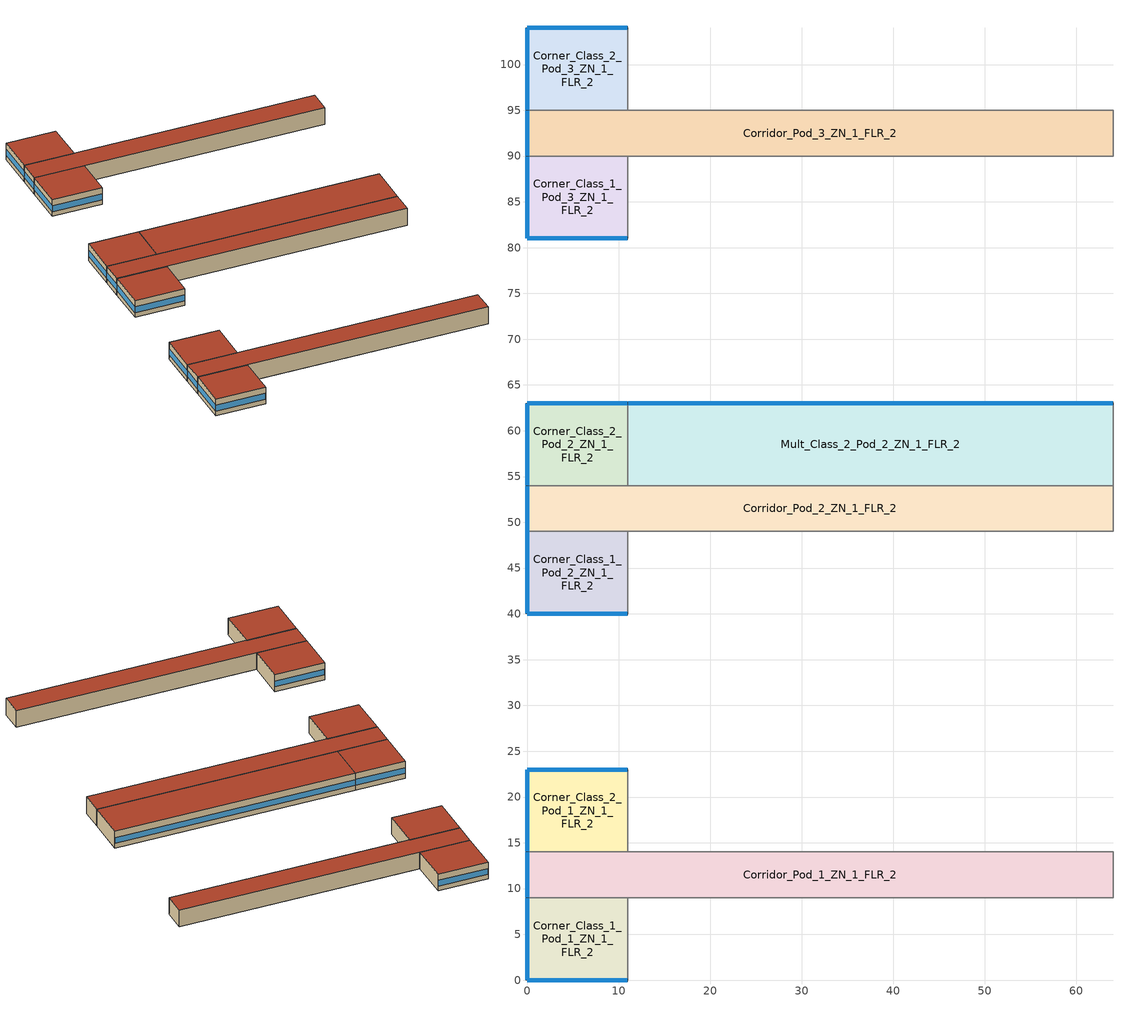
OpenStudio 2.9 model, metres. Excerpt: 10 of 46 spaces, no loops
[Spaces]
Corner_Class_2_Pod_3_ZN_1_FLR_2
 floor to Corner_Class_2_Pod_3_ZN_1_FLR_1: 11,104 11,95 0,95 0,104 z4
 wall outside (Corner_Class_2_Pod_3_ZN_1_FLR_2_Wall_3 Typical Insulated Steel Framed Exterior Wall R-11.9): 11,104 0,104 z4:8
 wall outside (Corner_Class_2_Pod_3_ZN_1_FLR_2_Wall_4 Typical Insulated Steel Framed Exterior Wall R-11.9): 0,104 0,95 z4:8
 wall to Corridor_Pod_3_ZN_1_FLR_2: 0,95 11,95 z4:8
 wall to Mult_Class_2_Pod_3_ZN_1_FLR_2: 11,95 11,104 z4:8
 window: 0,103.95 0,95.05 z5.1:6.52; 10.95,104 0.05,104 z5.1:6.51
 roof outside (Corner_Class_2_Pod_3_ZN_1_FLR_2_Ceiling Typical IEAD Roof - Highly Reflective R-20.83): 11,95 11,104 0,104 0,95 z8
Corridor_Pod_1_ZN_1_FLR_2
 floor to Corridor_Pod_1_ZN_1_FLR_1: 64,14 64,9 0,9 0,14 z4
 wall outside (Corridor_Pod_1_ZN_1_FLR_2_Wall_6 Typical Insulated Steel Framed Exterior Wall R-11.9): 0,14 0,9 z4:8
 wall to Corner_Class_1_Pod_1_ZN_1_FLR_2: 0,9 11,9 z4:8
 wall to Mult_Class_1_Pod_1_ZN_1_FLR_2: 11,9 64,9 z4:8
 wall to Corner_Class_2_Pod_1_ZN_1_FLR_2: 11,14 0,14 z4:8
 wall to Lobby_ZN_1_FLR_2: 64,9 64,14 z4:8
 wall to Mult_Class_2_Pod_1_ZN_1_FLR_2: 64,14 11,14 z4:8
 window: 0,13.95 0,9.05 z5.1:6.53
 roof outside (Corridor_Pod_1_ZN_1_FLR_2_Ceiling Typical IEAD Roof - Highly Reflective R-20.83): 64,9 64,14 0,14 0,9 z8
Corner_Class_1_Pod_3_ZN_1_FLR_2
 floor to Corner_Class_1_Pod_3_ZN_1_FLR_1: 11,90 11,81 0,81 0,90 z4
 wall outside (Corner_Class_1_Pod_3_ZN_1_FLR_2_Wall_1 Typical Insulated Steel Framed Exterior Wall R-11.9): 0,81 11,81 z4:8
 wall outside (Corner_Class_1_Pod_3_ZN_1_FLR_2_Wall_4 Typical Insulated Steel Framed Exterior Wall R-11.9): 0,90 0,81 z4:8
 wall to Mult_Class_1_Pod_3_ZN_1_FLR_2: 11,81 11,90 z4:8
 wall to Corridor_Pod_3_ZN_1_FLR_2: 11,90 0,90 z4:8
 window: 0.05,81 10.95,81 z5.1:6.51; 0,89.95 0,81.05 z5.1:6.52
 roof outside (Corner_Class_1_Pod_3_ZN_1_FLR_2_Ceiling Typical IEAD Roof - Highly Reflective R-20.83): 11,81 11,90 0,90 0,81 z8
Corner_Class_2_Pod_1_ZN_1_FLR_2
 floor to Corner_Class_2_Pod_1_ZN_1_FLR_1: 11,23 11,14 0,14 0,23 z4
 wall outside (Corner_Class_2_Pod_1_ZN_1_FLR_2_Wall_4 Typical Insulated Steel Framed Exterior Wall R-11.9): 0,23 0,14 z4:8
 wall outside (Corner_Class_2_Pod_1_ZN_1_FLR_2_Wall_3 Typical Insulated Steel Framed Exterior Wall R-11.9): 11,23 0,23 z4:8
 wall to Mult_Class_2_Pod_1_ZN_1_FLR_2: 11,14 11,23 z4:8
 window: 0,22.95 0,14.05 z5.1:6.52; 10.95,23 0.05,23 z5.1:6.51
 roof outside (Corner_Class_2_Pod_1_ZN_1_FLR_2_Ceiling Typical IEAD Roof - Highly Reflective R-20.83): 11,14 11,23 0,23 0,14 z8
Mult_Class_2_Pod_2_ZN_1_FLR_2
 floor to Mult_Class_2_Pod_2_ZN_1_FLR_1: 64,63 64,54 11,54 11,63 z4
 wall outside (Mult_Class_2_Pod_2_ZN_1_FLR_2_Wall_3 Typical Insulated Steel Framed Exterior Wall R-11.9): 64,63 11,63 z4:8
 wall to Corridor_Pod_2_ZN_1_FLR_2: 11,54 64,54 z4:8
 wall to Main_Corridor_ZN_1_FLR_2: 64,54 64,63 z4:8
 wall to Corner_Class_2_Pod_2_ZN_1_FLR_2: 11,63 11,54 z4:8
 window: 63.95,63 11.05,63 z5.1:6.5
 roof outside (Mult_Class_2_Pod_2_ZN_1_FLR_2_Ceiling Typical IEAD Roof - Highly Reflective R-20.83): 64,54 64,63 11,63 11,54 z8
Corner_Class_1_Pod_1_ZN_1_FLR_2
 floor to Corner_Class_1_Pod_1_ZN_1_FLR_1: 11,9 11,0 0,0 0,9 z4
 wall outside (Corner_Class_1_Pod_1_ZN_1_FLR_2_Wall_1 Typical Insulated Steel Framed Exterior Wall R-11.9): 0,0 11,0 z4:8
 wall outside (Corner_Class_1_Pod_1_ZN_1_FLR_2_Wall_4 Typical Insulated Steel Framed Exterior Wall R-11.9): 0,9 0,0 z4:8
 wall to Mult_Class_1_Pod_1_ZN_1_FLR_2: 11,0 11,9 z4:8
 window: 0.05,0 10.95,0 z5.1:6.51; 0,8.95 0,0.05 z5.1:6.52
 roof outside (Corner_Class_1_Pod_1_ZN_1_FLR_2_Ceiling Typical IEAD Roof - Highly Reflective R-20.83): 11,0 11,9 0,9 0,0 z8
Corridor_Pod_3_ZN_1_FLR_2
 floor to Corridor_Pod_3_ZN_1_FLR_1: 64,95 64,90 0,90 0,95 z4
 wall outside (Corridor_Pod_3_ZN_1_FLR_2_Wall_6 Typical Insulated Steel Framed Exterior Wall R-11.9): 0,95 0,90 z4:8
 wall to Mult_Class_2_Pod_3_ZN_1_FLR_2: 64,95 11,95 z4:8
 wall to Bathrooms_ZN_1_FLR_2: 64,90 64,95 z4:8
 wall to Mult_Class_1_Pod_3_ZN_1_FLR_2: 11,90 64,90 z4:8
 window: 0,94.95 0,90.05 z5.1:6.53
 roof outside (Corridor_Pod_3_ZN_1_FLR_2_Ceiling Typical IEAD Roof - Highly Reflective R-20.83): 64,90 64,95 0,95 0,90 z8
Corner_Class_1_Pod_2_ZN_1_FLR_2
 floor to Corner_Class_1_Pod_2_ZN_1_FLR_1: 11,49 11,40 0,40 0,49 z4
 wall outside (Corner_Class_1_Pod_2_ZN_1_FLR_2_Wall_4 Typical Insulated Steel Framed Exterior Wall R-11.9): 0,49 0,40 z4:8
 wall outside (Corner_Class_1_Pod_2_ZN_1_FLR_2_Wall_1 Typical Insulated Steel Framed Exterior Wall R-11.9): 0,40 11,40 z4:8
 wall to Corridor_Pod_2_ZN_1_FLR_2: 11,49 0,49 z4:8
 wall to Mult_Class_1_Pod_2_ZN_1_FLR_2: 11,40 11,49 z4:8
 window: 0,48.95 0,40.05 z5.1:6.52; 0.05,40 10.95,40 z5.1:6.51
 roof outside (Corner_Class_1_Pod_2_ZN_1_FLR_2_Ceiling Typical IEAD Roof - Highly Reflective R-20.83): 11,40 11,49 0,49 0,40 z8
Corridor_Pod_2_ZN_1_FLR_2
 floor to Corridor_Pod_2_ZN_1_FLR_1: 64,54 64,49 0,49 0,54 z4
 wall outside (Corridor_Pod_2_ZN_1_FLR_2_Wall_6 Typical Insulated Steel Framed Exterior Wall R-11.9): 0,54 0,49 z4:8
 wall to Mult_Class_1_Pod_2_ZN_1_FLR_2: 11,49 64,49 z4:8
 wall to Main_Corridor_ZN_1_FLR_2: 64,49 64,54 z4:8
 wall to Corner_Class_2_Pod_2_ZN_1_FLR_2: 11,54 0,54 z4:8
 window: 0,53.95 0,49.05 z5.1:6.53
 roof outside (Corridor_Pod_2_ZN_1_FLR_2_Ceiling Typical IEAD Roof - Highly Reflective R-20.83): 64,49 64,54 0,54 0,49 z8
Corner_Class_2_Pod_2_ZN_1_FLR_2
 floor to Corner_Class_2_Pod_2_ZN_1_FLR_1: 11,63 11,54 0,54 0,63 z4
 wall outside (Corner_Class_2_Pod_2_ZN_1_FLR_2_Wall_4 Typical Insulated Steel Framed Exterior Wall R-11.9): 0,63 0,54 z4:8
 wall outside (Corner_Class_2_Pod_2_ZN_1_FLR_2_Wall_3 Typical Insulated Steel Framed Exterior Wall R-11.9): 11,63 0,63 z4:8
 window: 0,62.95 0,54.05 z5.1:6.52; 10.95,63 0.05,63 z5.1:6.51
 roof outside (Corner_Class_2_Pod_2_ZN_1_FLR_2_Ceiling Typical IEAD Roof - Highly Reflective R-20.83): 11,54 11,63 0,63 0,54 z8
[Site]
El Paso International Ap  Ut_TX_USA: Latitude {deg}=31; Longitude {deg}=-106; Time Zone {hr}=-7; Elevation {m}=1186; Terrain=City
[Building]
-SecondarySchool-ASHRAE 169-2013-3B created: 2020-09-12 15:44:12 -0400: North Axis {deg}=0; Default Construction Set=90.1-2010 - SecSchl - ASHRAE 169-2013-3B; Standards Number of Stories=2; Standards Number of Above Ground Stories=2; Standards Building Type=SecondarySchool
[ClimateZones]
Climate Zone Institution Name 1=ASHRAE; Climate Zone Document Name 1=ANSI/ASHRAE Standard 169; Climate Zone Document Year 1=2006; Climate Zone Value 1=3B
[Site:WaterMainsTemperature]
Calculation Method=Correlation; Annual Average Outdoor Air Temperature {C}=17.9417; Maximum Difference In Monthly Average Outdoor Air Temperatures {deltaC}=21.1
[SizingPeriod:DesignDay] Barometric Pressure {Pa}=87865; Sky Clearness=0; Rain Indicator=0; Snow Indicator=0; Day of Month=21; Daylight Saving Time Indicator=0; Humidity Indicating Type=Wetbulb; Dry-Bulb Temperature Range Modifier Type=DefaultMultipliers
Name | Maximum Dry-Bulb Temperature {C} | Daily Dry-Bulb Temperature Range {deltaC} | Humidity Indicating Conditions at Maximum Dry-Bulb | Wind Speed {m/s} | Wind Direction {deg} | Month | Day Type | Solar Model Indicator | ASHRAE Taub | ASHRAE Taud
El Paso International Ap  Ut Ann Clg .4% Condns DB=>MWB | 38.1 | 13 | 18.1 | 3.9 | 280 | 7 | SummerDesignDay | ASHRAETau | 0.605 | 1.547
El Paso International Ap  Ut Ann Htg 99.6% Condns DB | -5.2 | 0 | -5.2 | 2.2 | 20 | 12 | WinterDesignDay | ASHRAEClearSky
[Site:GroundTemperature:BuildingSurface]
20.79, 20.78, 20.8, 20.86, 20.94, 23.2, 23.52, 23.58, 23.59, 21.3, 20.97, 20.84
[Material:NoMass] Thermal Absorptance=0.9; Solar Absorptance=0.7
Name | Roughness | Thermal Resistance {m2-K/W} | Visible Absorptance
CP02 CARPET PAD | VeryRough | 0.21648 | 0.8
Typical Insulation R-6.78 | Smooth | 1.19347 | 0.7
Typical Carpet Pad | Smooth | 0.21648 | 0.8
Typical Insulation R-9.73 | Smooth | 1.71283 | 0.7
Typical Insulation R-19.72 | Smooth | 3.4722 | 0.7
Typical Insulation R-0.58 | Smooth | 0.101875 | 0.7
Typical Insulation | Smooth | 0.0282222 | 0.7
Corner_Class_2_Pod_1_ZN_1_FLR_2_Ceiling Typical Insulation R-19.72 1; Corner_Class_1_Pod_1_ZN_1_FLR_2_Ceiling Typical Insulation R-19.72 1; Corner_Class_2_Pod_2_ZN_1_FLR_2_Ceiling Typical Insulation R-19.72 1; Corner_Class_2_Pod_3_ZN_1_FLR_2_Ceiling Typical Insulation R-19.72 1; Corner_Class_1_Pod_2_ZN_1_FLR_2_Ceiling Typical Insulation R-19.72 1; Corner_Class_1_Pod_3_ZN_1_FLR_2_Ceiling Typical Insulation R-19.72 1 | Smooth | 2.71143 | 0.7
Mult_Class_2_Pod_2_ZN_1_FLR_2_Wall_3 Typical Insulation R-9.73 1 | Smooth | 0.748283 | 0.7
Corner_Class_1_Pod_1_ZN_1_FLR_2_Wall_4 Typical Insulation R-9.73 1; Corner_Class_1_Pod_3_ZN_1_FLR_2_Wall_4 Typical Insulation R-9.73 1; Corner_Class_1_Pod_2_ZN_1_FLR_2_Wall_4 Typical Insulation R-9.73 1; Corner_Class_2_Pod_2_ZN_1_FLR_2_Wall_4 Typical Insulation R-9.73 1; Corner_Class_2_Pod_1_ZN_1_FLR_2_Wall_4 Typical Insulation R-9.73 1; Corner_Class_2_Pod_3_ZN_1_FLR_2_Wall_4 Typical Insulation R-9.73 1 | Smooth | 0.692775 | 0.7
Corner_Class_2_Pod_1_ZN_1_FLR_2_Wall_3 Typical Insulation R-9.73 1; Corner_Class_2_Pod_2_ZN_1_FLR_2_Wall_3 Typical Insulation R-9.73 1; Corner_Class_1_Pod_3_ZN_1_FLR_2_Wall_1 Typical Insulation R-9.73 1; Corner_Class_1_Pod_2_ZN_1_FLR_2_Wall_1 Typical Insulation R-9.73 1; Corner_Class_2_Pod_3_ZN_1_FLR_2_Wall_3 Typical Insulation R-9.73 1; Corner_Class_1_Pod_1_ZN_1_FLR_2_Wall_1 Typical Insulation R-9.73 1 | Smooth | 0.704253 | 0.7
Corridor_Pod_2_ZN_1_FLR_2_Ceiling Typical Insulation R-19.72 1; Corridor_Pod_1_ZN_1_FLR_2_Ceiling Typical Insulation R-19.72 1; Corridor_Pod_3_ZN_1_FLR_2_Ceiling Typical Insulation R-19.72 1 | Smooth | 3.39845 | 0.7
Corridor_Pod_2_ZN_1_FLR_2_Wall_6 Typical Insulation R-9.73 1; Corridor_Pod_3_ZN_1_FLR_2_Wall_6 Typical Insulation R-9.73 1; Corridor_Pod_1_ZN_1_FLR_2_Wall_6 Typical Insulation R-9.73 1 | Smooth | 0.70582 | 0.7
Mult_Class_2_Pod_2_ZN_1_FLR_2_Ceiling Typical Insulation R-19.72 1 | Smooth | 3.00801 | 0.7
[Material]
Name | Roughness | Thickness {m} | Conductivity {W/m-K} | Density {kg/m3} | Specific Heat {J/kg-K} | Thermal Absorptance | Solar Absorptance | Visible Absorptance
100mm Normalweight concrete floor | MediumSmooth | 0.1016 | 2.31 | 2322 | 832
G01 13mm gypsum board | Smooth | 0.0127 | 0.16 | 800 | 1090 | 0.9 | 0.7 | 0.5
4 in. Normalweight Concrete Floor | MediumRough | 0.1016 | 2.31 | 2322 | 832 | 0.9 | 0.7 | 0.7
25mm Stucco | Smooth | 0.0254 | 0.72 | 1856 | 840 | 0.9 | 0.7 | 0.7
5/8 in. Gypsum Board | MediumSmooth | 0.0159 | 0.16 | 800 | 1090 | 0.9 | 0.7 | 0.7
Roof Membrane - Highly Reflective | VeryRough | 0.0095 | 0.16 | 1121.29 | 1460 | 0.75 | 0.45 | 0.7
Metal Roof Surface; F08 Metal surface | Smooth | 0.0008 | 45.28 | 7824 | 500 | 0.9 | 0.7 | 0.7
8 in. Normalweight Concrete Floor | MediumRough | 0.2032 | 2.31 | 2322 | 832 | 0.9 | 0.7 | 0.7
8 in. Concrete Block Basement Wall | MediumRough | 0.2032 | 1.326 | 1842 | 912 | 0.9 | 0.7 | 0.7
G05 25mm wood | MediumSmooth | 0.0254 | 0.15 | 608 | 1630 | 0.9 | 0.5 | 0.5
Std Wood 6inch | MediumSmooth | 0.15 | 0.12 | 540 | 1210 | 0.9 | 0.7 | 0.7
[DefaultConstructionSet]
90.1-2010 - SecSchl - ASHRAE 169-2013-3B: Default Exterior Surface Constructions=Default Surface Constructions 1; Default Interior Surface Constructions=Default Surface Constructions 2; Default Ground Contact Surface Constructions=Default Surface Constructions 3; Default Exterior SubSurface Constructions=Default Sub Surface Constructions 1; Default Interior SubSurface Constructions=Default Sub Surface Constructions 2; Interior Partition Construction=Typical Interior Partition
[DefaultSurfaceConstructions]
Name | Floor Construction | Wall Construction | Roof Ceiling Construction
Default Surface Constructions 1 | Typical Insulated Exterior Mass Floor R-9.35 | Typical Insulated Steel Framed Exterior Wall R-11.9 | Typical IEAD Roof - Highly Reflective R-20.83
Default Surface Constructions 2 | Typical Interior Floor | Typical Interior Wall | Typical Interior Ceiling
Default Surface Constructions 3 | Smallhotel 2010 Slab Floor | Typical Insulated Basement Mass Wall
[Construction]
Typical Insulated Exterior Mass Floor R-9.35: Typical Insulation R-6.78, 4 in. Normalweight Concrete Floor, Typical Carpet Pad
Typical Insulated Steel Framed Exterior Wall R-11.9: 25mm Stucco, 5/8 in. Gypsum Board, Typical Insulation R-9.73, 5/8 in. Gypsum Board
Typical IEAD Roof - Highly Reflective R-20.83: Roof Membrane - Highly Reflective, Typical Insulation R-19.72, Metal Roof Surface
Typical Interior Floor: 100mm Normalweight concrete floor, CP02 CARPET PAD
Typical Interior Wall: G01 13mm gypsum board, G01 13mm gypsum board
Typical Interior Ceiling: CP02 CARPET PAD, 100mm Normalweight concrete floor
Smallhotel 2010 Slab Floor: 8 in. Normalweight Concrete Floor, CP02 CARPET PAD
Typical Insulated Basement Mass Wall: 8 in. Concrete Block Basement Wall
U 0.62 SHGC 0.25 Dbl Ref-C-H Clr 6mm/6mm Air: REF C CLEAR HI 6MM, AIR 6MM, CLEAR 6MM
Typical Insulated Metal Door R-1.43: F08 Metal surface, Typical Insulation R-0.58
U 0.88 SHGC 0.16 Sgl Ref-A-L Clr 6mm: REF A CLEAR LO 6MM
Typical Overhead Door: Typical Insulation
U 1.17 SHGC 0.39 Simple Glazing Skylight U-1.17 SHGC 0.39: U 1.17 SHGC 0.39 Simple Glazing U-1.17 SHGC 0.39
Typical Interior Window: Clear 3mm
Typical Interior Door; Typical Interior Partition: G05 25mm wood
InteriorFurnishings: Std Wood 6inch
Corner_Class_2_Pod_1_ZN_1_FLR_2_Ceiling Typical IEAD Roof - Highly Reflective R-20.83: Roof Membrane - Highly Reflective, Corner_Class_2_Pod_1_ZN_1_FLR_2_Ceiling Typical Insulation R-19.72 1, Metal Roof Surface
Mult_Class_2_Pod_2_ZN_1_FLR_2_Wall_3 Typical Insulated Steel Framed Exterior Wall R-11.9: 25mm Stucco, 5/8 in. Gypsum Board, Mult_Class_2_Pod_2_ZN_1_FLR_2_Wall_3 Typical Insulation R-9.73 1, 5/8 in. Gypsum Board
Corner_Class_1_Pod_1_ZN_1_FLR_2_Ceiling Typical IEAD Roof - Highly Reflective R-20.83: Roof Membrane - Highly Reflective, Corner_Class_1_Pod_1_ZN_1_FLR_2_Ceiling Typical Insulation R-19.72 1, Metal Roof Surface
Corner_Class_1_Pod_1_ZN_1_FLR_2_Wall_4 Typical Insulated Steel Framed Exterior Wall R-11.9: 25mm Stucco, 5/8 in. Gypsum Board, Corner_Class_1_Pod_1_ZN_1_FLR_2_Wall_4 Typical Insulation R-9.73 1, 5/8 in. Gypsum Board
Corner_Class_2_Pod_2_ZN_1_FLR_2_Ceiling Typical IEAD Roof - Highly Reflective R-20.83: Roof Membrane - Highly Reflective, Corner_Class_2_Pod_2_ZN_1_FLR_2_Ceiling Typical Insulation R-19.72 1, Metal Roof Surface
Corner_Class_2_Pod_3_ZN_1_FLR_2_Ceiling Typical IEAD Roof - Highly Reflective R-20.83: Roof Membrane - Highly Reflective, Corner_Class_2_Pod_3_ZN_1_FLR_2_Ceiling Typical Insulation R-19.72 1, Metal Roof Surface
Corner_Class_2_Pod_1_ZN_1_FLR_2_Wall_3 Typical Insulated Steel Framed Exterior Wall R-11.9: 25mm Stucco, 5/8 in. Gypsum Board, Corner_Class_2_Pod_1_ZN_1_FLR_2_Wall_3 Typical Insulation R-9.73 1, 5/8 in. Gypsum Board
Corner_Class_2_Pod_2_ZN_1_FLR_2_Wall_3 Typical Insulated Steel Framed Exterior Wall R-11.9: 25mm Stucco, 5/8 in. Gypsum Board, Corner_Class_2_Pod_2_ZN_1_FLR_2_Wall_3 Typical Insulation R-9.73 1, 5/8 in. Gypsum Board
Corridor_Pod_2_ZN_1_FLR_2_Ceiling Typical IEAD Roof - Highly Reflective R-20.83: Roof Membrane - Highly Reflective, Corridor_Pod_2_ZN_1_FLR_2_Ceiling Typical Insulation R-19.72 1, Metal Roof Surface
Corridor_Pod_2_ZN_1_FLR_2_Wall_6 Typical Insulated Steel Framed Exterior Wall R-11.9: 25mm Stucco, 5/8 in. Gypsum Board, Corridor_Pod_2_ZN_1_FLR_2_Wall_6 Typical Insulation R-9.73 1, 5/8 in. Gypsum Board
Corner_Class_1_Pod_3_ZN_1_FLR_2_Wall_1 Typical Insulated Steel Framed Exterior Wall R-11.9: 25mm Stucco, 5/8 in. Gypsum Board, Corner_Class_1_Pod_3_ZN_1_FLR_2_Wall_1 Typical Insulation R-9.73 1, 5/8 in. Gypsum Board
Corner_Class_1_Pod_3_ZN_1_FLR_2_Wall_4 Typical Insulated Steel Framed Exterior Wall R-11.9: 25mm Stucco, 5/8 in. Gypsum Board, Corner_Class_1_Pod_3_ZN_1_FLR_2_Wall_4 Typical Insulation R-9.73 1, 5/8 in. Gypsum Board
Corridor_Pod_3_ZN_1_FLR_2_Wall_6 Typical Insulated Steel Framed Exterior Wall R-11.9: 25mm Stucco, 5/8 in. Gypsum Board, Corridor_Pod_3_ZN_1_FLR_2_Wall_6 Typical Insulation R-9.73 1, 5/8 in. Gypsum Board
Corner_Class_1_Pod_2_ZN_1_FLR_2_Wall_1 Typical Insulated Steel Framed Exterior Wall R-11.9: 25mm Stucco, 5/8 in. Gypsum Board, Corner_Class_1_Pod_2_ZN_1_FLR_2_Wall_1 Typical Insulation R-9.73 1, 5/8 in. Gypsum Board
Corner_Class_1_Pod_2_ZN_1_FLR_2_Wall_4 Typical Insulated Steel Framed Exterior Wall R-11.9: 25mm Stucco, 5/8 in. Gypsum Board, Corner_Class_1_Pod_2_ZN_1_FLR_2_Wall_4 Typical Insulation R-9.73 1, 5/8 in. Gypsum Board
Mult_Class_2_Pod_2_ZN_1_FLR_2_Ceiling Typical IEAD Roof - Highly Reflective R-20.83: Roof Membrane - Highly Reflective, Mult_Class_2_Pod_2_ZN_1_FLR_2_Ceiling Typical Insulation R-19.72 1, Metal Roof Surface
Corner_Class_2_Pod_3_ZN_1_FLR_2_Wall_3 Typical Insulated Steel Framed Exterior Wall R-11.9: 25mm Stucco, 5/8 in. Gypsum Board, Corner_Class_2_Pod_3_ZN_1_FLR_2_Wall_3 Typical Insulation R-9.73 1, 5/8 in. Gypsum Board
Corner_Class_2_Pod_2_ZN_1_FLR_2_Wall_4 Typical Insulated Steel Framed Exterior Wall R-11.9: 25mm Stucco, 5/8 in. Gypsum Board, Corner_Class_2_Pod_2_ZN_1_FLR_2_Wall_4 Typical Insulation R-9.73 1, 5/8 in. Gypsum Board
Corner_Class_2_Pod_1_ZN_1_FLR_2_Wall_4 Typical Insulated Steel Framed Exterior Wall R-11.9: 25mm Stucco, 5/8 in. Gypsum Board, Corner_Class_2_Pod_1_ZN_1_FLR_2_Wall_4 Typical Insulation R-9.73 1, 5/8 in. Gypsum Board
Corner_Class_2_Pod_3_ZN_1_FLR_2_Wall_4 Typical Insulated Steel Framed Exterior Wall R-11.9: 25mm Stucco, 5/8 in. Gypsum Board, Corner_Class_2_Pod_3_ZN_1_FLR_2_Wall_4 Typical Insulation R-9.73 1, 5/8 in. Gypsum Board
Corner_Class_1_Pod_1_ZN_1_FLR_2_Wall_1 Typical Insulated Steel Framed Exterior Wall R-11.9: 25mm Stucco, 5/8 in. Gypsum Board, Corner_Class_1_Pod_1_ZN_1_FLR_2_Wall_1 Typical Insulation R-9.73 1, 5/8 in. Gypsum Board
Corridor_Pod_1_ZN_1_FLR_2_Ceiling Typical IEAD Roof - Highly Reflective R-20.83: Roof Membrane - Highly Reflective, Corridor_Pod_1_ZN_1_FLR_2_Ceiling Typical Insulation R-19.72 1, Metal Roof Surface
Corridor_Pod_3_ZN_1_FLR_2_Ceiling Typical IEAD Roof - Highly Reflective R-20.83: Roof Membrane - Highly Reflective, Corridor_Pod_3_ZN_1_FLR_2_Ceiling Typical Insulation R-19.72 1, Metal Roof Surface
Corner_Class_1_Pod_2_ZN_1_FLR_2_Ceiling Typical IEAD Roof - Highly Reflective R-20.83: Roof Membrane - Highly Reflective, Corner_Class_1_Pod_2_ZN_1_FLR_2_Ceiling Typical Insulation R-19.72 1, Metal Roof Surface
Corner_Class_1_Pod_3_ZN_1_FLR_2_Ceiling Typical IEAD Roof - Highly Reflective R-20.83: Roof Membrane - Highly Reflective, Corner_Class_1_Pod_3_ZN_1_FLR_2_Ceiling Typical Insulation R-19.72 1, Metal Roof Surface
Corridor_Pod_1_ZN_1_FLR_2_Wall_6 Typical Insulated Steel Framed Exterior Wall R-11.9: 25mm Stucco, 5/8 in. Gypsum Board, Corridor_Pod_1_ZN_1_FLR_2_Wall_6 Typical Insulation R-9.73 1, 5/8 in. Gypsum Board
[DefaultSubSurfaceConstructions]
Name | Fixed Window Construction | Operable Window Construction | Door Construction | Glass Door Construction | Overhead Door Construction | Skylight Construction | Tubular Daylight Dome Construction | Tubular Daylight Diffuser Construction
Default Sub Surface Constructions 1 | U 0.62 SHGC 0.25 Dbl Ref-C-H Clr 6mm/6mm Air | U 0.62 SHGC 0.25 Dbl Ref-C-H Clr 6mm/6mm Air | Typical Insulated Metal Door R-1.43 | U 0.88 SHGC 0.16 Sgl Ref-A-L Clr 6mm | Typical Overhead Door | U 1.17 SHGC 0.39 Simple Glazing Skylight U-1.17 SHGC 0.39 | Typical Interior Window | Typical Interior Window
Default Sub Surface Constructions 2 | Typical Interior Window | Typical Interior Window | Typical Interior Door
[WindowMaterial:Glazing] Optical Data Type=SpectralAverage; Infrared Transmittance at Normal Incidence=0; Front Side Infrared Hemispherical Emissivity=0.84; Conductivity {W/m-K}=0.9; Dirt Correction Factor for Solar and Visible Transmittance=1; Solar Diffusing=No
Name | Thickness {m} | Solar Transmittance at Normal Incidence | Front Side Solar Reflectance at Normal Incidence | Back Side Solar Reflectance at Normal Incidence | Visible Transmittance at Normal Incidence | Front Side Visible Reflectance at Normal Incidence | Back Side Visible Reflectance at Normal Incidence | Back Side Infrared Hemispherical Emissivity
REF C CLEAR HI 6MM | 0.006 | 0.2 | 0.16 | 0.39 | 0.22 | 0.17 | 0.35 | 0.55
CLEAR 6MM | 0.006 | 0.775 | 0.071 | 0.071 | 0.881 | 0.08 | 0.08 | 0.84
REF A CLEAR LO 6MM | 0.006 | 0.066 | 0.341 | 0.493 | 0.08 | 0.41 | 0.37 | 0.4
Clear 3mm | 0.003 | 0.837 | 0.075 | 0.075 | 0.898 | 0.081 | 0.081 | 0.84
[WindowMaterial:Gas]
AIR 6MM: Gas Type=Air; Thickness {m}=0.0063
[WindowMaterial:SimpleGlazingSystem]
U 1.17 SHGC 0.39 Simple Glazing U-1.17 SHGC 0.39: U-Factor {W/m2-K}=6.64357; Solar Heat Gain Coefficient=0.39; Visible Transmittance=0.23
[Space] Building Story=Building Story 2; Part of Total Floor Area=Yes
Name | Space Type | Thermal Zone
Corner_Class_2_Pod_3_ZN_1_FLR_2 | SecondarySchool Classroom | Corner_Class_2_Pod_3_ZN_1_FLR_2 ZN
Corridor_Pod_1_ZN_1_FLR_2 | SecondarySchool Corridor | Corridor_Pod_1_ZN_1_FLR_2 ZN
Corner_Class_1_Pod_3_ZN_1_FLR_2 | SecondarySchool Classroom | Corner_Class_1_Pod_3_ZN_1_FLR_2 ZN
Corner_Class_2_Pod_1_ZN_1_FLR_2 | SecondarySchool Classroom | Corner_Class_2_Pod_1_ZN_1_FLR_2 ZN
Corridor_Pod_2_ZN_1_FLR_2 | SecondarySchool Corridor | Corridor_Pod_2_ZN_1_FLR_2 ZN
Mult_Class_2_Pod_2_ZN_1_FLR_2 | SecondarySchool Classroom | Mult_Class_2_Pod_2_ZN_1_FLR_2 ZN
Corner_Class_1_Pod_1_ZN_1_FLR_2 | SecondarySchool Classroom | Corner_Class_1_Pod_1_ZN_1_FLR_2 ZN
Corridor_Pod_3_ZN_1_FLR_2 | SecondarySchool Corridor | Corridor_Pod_3_ZN_1_FLR_2 ZN
Corner_Class_1_Pod_2_ZN_1_FLR_2 | SecondarySchool Classroom | Corner_Class_1_Pod_2_ZN_1_FLR_2 ZN
Corner_Class_2_Pod_2_ZN_1_FLR_2 | SecondarySchool Classroom | Corner_Class_2_Pod_2_ZN_1_FLR_2 ZN
[BuildingStory]
Building Story 2: Nominal Z Coordinate {m}=4
[SpaceType] Standards Building Type=SecondarySchool
Name | Default Schedule Set | Design Specification Outdoor Air Object | Standards Space Type
SecondarySchool Corridor | SecondarySchool Corridor Schedule Set | SecondarySchool Corridor Ventilation | Corridor
SecondarySchool Classroom | SecondarySchool Classroom Schedule Set | SecondarySchool Classroom Ventilation | Classroom
[People:Definition]
SecondarySchool Classroom People Definition: Number of People Calculation Method=People/Area; People per Space Floor Area {person/m2}=0.376737; Fraction Radiant=0.3
[People]
SecondarySchool Classroom People: People Definition=SecondarySchool Classroom People Definition; Space or SpaceType=SecondarySchool Classroom; Work Efficiency Schedule=Work Efficiency Schedule; Clothing Insulation Schedule=Clothing Schedule; Air Velocity Schedule=Air Velocity Schedule; Multiplier=1
[Lights:Definition] Design Level Calculation Method=Watts/Area; Fraction Radiant=0.37; Fraction Visible=0.2
Name | Watts per Space Floor Area {W/m2}
SecondarySchool Classroom Lights Definition | 13.3472
SecondarySchool Corridor Lights Definition | 7.10418
[Lights] Fraction Replaceable=1
Name | Lights Definition | Space or SpaceType | Schedule
SecondarySchool Classroom Lights | SecondarySchool Classroom Lights Definition | SecondarySchool Classroom | SchoolSecondary BLDG_LIGHT_CLASSROOM_SCH_2010 OccSensor Reduction
SecondarySchool Corridor Lights | SecondarySchool Corridor Lights Definition | SecondarySchool Corridor
[ElectricEquipment:Definition] Design Level Calculation Method=Watts/Area; Fraction Radiant=0.5
Name | Watts per Space Floor Area {W/m2}
SecondarySchool Classroom Elec Equip Definition | 9.99967
SecondarySchool Corridor Elec Equip Definition | 3.98265
[ElectricEquipment]
Name | Electric Equipment Definition | Space or SpaceType
SecondarySchool Classroom Elec Equip | SecondarySchool Classroom Elec Equip Definition | SecondarySchool Classroom
SecondarySchool Corridor Elec Equip | SecondarySchool Corridor Elec Equip Definition | SecondarySchool Corridor
[DesignSpecification:OutdoorAir] Outdoor Air Method=Sum; Outdoor Air Flow per Person {m3/s-person}=0; Outdoor Air Flow Rate {m3/s}=0; Outdoor Air Flow Air Changes per Hour {1/hr}=0
Name | Outdoor Air Flow per Floor Area {m3/s-m2}
SecondarySchool Classroom Ventilation | 0.0023876
SecondarySchool Corridor Ventilation | 0.0003048
[DefaultScheduleSet] Number of People Schedule=SchoolSecondary BLDG_OCC_SCH; People Activity Level Schedule=SchoolSecondary ACTIVITY_SCH; Electric Equipment Schedule=SchoolSecondary BLDG_EQUIP_SCH; Infiltration Schedule=SchoolSecondary INFIL_SCH_PNNL
Name | Lighting Schedule
SecondarySchool Classroom Schedule Set | SchoolSecondary BLDG_LIGHT_CLASSROOM_SCH_2010
SecondarySchool Corridor Schedule Set | SchoolSecondary BLDG_LIGHT_CORRIDOR_SCH_2010
[ThermostatSetpoint:DualSetpoint] Heating Setpoint Temperature Schedule=SchoolSecondary HTGSETP_SCH_YES_OPTIMUM; Cooling Setpoint Temperature Schedule=SchoolSecondary CLGSETP_SCH_NO_SETBACK
SecondarySchool Classroom Thermostat 2; SecondarySchool Classroom Thermostat 4; SecondarySchool Classroom Thermostat 6; SecondarySchool Classroom Thermostat 8; SecondarySchool Classroom Thermostat 10; SecondarySchool Classroom Thermostat 12; SecondarySchool Corridor Thermostat 2; SecondarySchool Corridor Thermostat 4; SecondarySchool Corridor Thermostat 6; SecondarySchool Classroom Thermostat 21
[SpaceInfiltration:DesignFlowRate] Schedule=SchoolSecondary INFIL_SCH_PNNL; Design Flow Rate Calculation Method=Flow/ExteriorArea; Constant Term Coefficient=0; Temperature Term Coefficient=0; Velocity Term Coefficient=0.224; Velocity Squared Term Coefficient=0
Name | Space or SpaceType | Flow per Exterior Surface Area {m3/s-m2}
Corner_Class_1_Pod_1_ZN_1_FLR_2 Infiltration | Corner_Class_1_Pod_1_ZN_1_FLR_2 | 0.000254558
Corner_Class_1_Pod_2_ZN_1_FLR_2 Infiltration | Corner_Class_1_Pod_2_ZN_1_FLR_2 | 0.000254558
Corner_Class_1_Pod_3_ZN_1_FLR_2 Infiltration | Corner_Class_1_Pod_3_ZN_1_FLR_2 | 0.000254558
Corner_Class_2_Pod_1_ZN_1_FLR_2 Infiltration | Corner_Class_2_Pod_1_ZN_1_FLR_2 | 0.000254558
Corner_Class_2_Pod_2_ZN_1_FLR_2 Infiltration | Corner_Class_2_Pod_2_ZN_1_FLR_2 | 0.000254558
Corner_Class_2_Pod_3_ZN_1_FLR_2 Infiltration | Corner_Class_2_Pod_3_ZN_1_FLR_2 | 0.000254558
Corridor_Pod_1_ZN_1_FLR_2 Infiltration | Corridor_Pod_1_ZN_1_FLR_2 | 3.35043e-05
Corridor_Pod_2_ZN_1_FLR_2 Infiltration | Corridor_Pod_2_ZN_1_FLR_2 | 3.35043e-05
Corridor_Pod_3_ZN_1_FLR_2 Infiltration | Corridor_Pod_3_ZN_1_FLR_2 | 3.35043e-05
Mult_Class_2_Pod_2_ZN_1_FLR_2 Infiltration | Mult_Class_2_Pod_2_ZN_1_FLR_2 | 0.000175253
[ThermalZone] Use Ideal Air Loads=No
Name | Primary Daylighting Control | Fraction of Zone Controlled by Primary Daylighting Control | Secondary Daylighting Control | Fraction of Zone Controlled by Secondary Daylighting Control | Thermostat
Corner_Class_1_Pod_1_ZN_1_FLR_2 ZN | Corner_Class_1_Pod_1_ZN_1_FLR_2 Daylt Sensor 1 | 0.222 | Corner_Class_1_Pod_1_ZN_1_FLR_2 Daylt Sensor 2 | 0.222 | SecondarySchool Classroom Thermostat 2
Corner_Class_1_Pod_2_ZN_1_FLR_2 ZN | Corner_Class_1_Pod_2_ZN_1_FLR_2 Daylt Sensor 1 | 0.222 | Corner_Class_1_Pod_2_ZN_1_FLR_2 Daylt Sensor 2 | 0.222 | SecondarySchool Classroom Thermostat 4
Corner_Class_1_Pod_3_ZN_1_FLR_2 ZN | Corner_Class_1_Pod_3_ZN_1_FLR_2 Daylt Sensor 1 | 0.222 | Corner_Class_1_Pod_3_ZN_1_FLR_2 Daylt Sensor 2 | 0.222 | SecondarySchool Classroom Thermostat 6
Corner_Class_2_Pod_1_ZN_1_FLR_2 ZN | Corner_Class_2_Pod_1_ZN_1_FLR_2 Daylt Sensor 1 | 0.222 | Corner_Class_2_Pod_1_ZN_1_FLR_2 Daylt Sensor 2 | 0.222 | SecondarySchool Classroom Thermostat 8
Corner_Class_2_Pod_2_ZN_1_FLR_2 ZN | Corner_Class_2_Pod_2_ZN_1_FLR_2 Daylt Sensor 1 | 0.222 | Corner_Class_2_Pod_2_ZN_1_FLR_2 Daylt Sensor 2 | 0.222 | SecondarySchool Classroom Thermostat 10
Corner_Class_2_Pod_3_ZN_1_FLR_2 ZN | Corner_Class_2_Pod_3_ZN_1_FLR_2 Daylt Sensor 1 | 0.222 | Corner_Class_2_Pod_3_ZN_1_FLR_2 Daylt Sensor 2 | 0.222 | SecondarySchool Classroom Thermostat 12
Corridor_Pod_1_ZN_1_FLR_2 ZN |  |  |  |  | SecondarySchool Corridor Thermostat 2
Corridor_Pod_2_ZN_1_FLR_2 ZN |  |  |  |  | SecondarySchool Corridor Thermostat 4
Corridor_Pod_3_ZN_1_FLR_2 ZN |  |  |  |  | SecondarySchool Corridor Thermostat 6
Mult_Class_2_Pod_2_ZN_1_FLR_2 ZN | Mult_Class_2_Pod_2_ZN_1_FLR_2 Daylt Sensor 1 | 0.278 |  |  | SecondarySchool Classroom Thermostat 21
[InternalMass:Definition]
Internal Mass Definition 1: Construction=InteriorFurnishings; Design Level Calculation Method=SurfaceArea/Area; Surface Area per Space Floor Area=2
[InternalMass] Internal Mass Definition=Internal Mass Definition 1; Multiplier=1
Name | Space or SpaceType
Corner_Class_2_Pod_2_ZN_1_FLR_2 Mass | Corner_Class_2_Pod_2_ZN_1_FLR_2
Corridor_Pod_2_ZN_1_FLR_2 Mass | Corridor_Pod_2_ZN_1_FLR_2
Corridor_Pod_3_ZN_1_FLR_2 Mass | Corridor_Pod_3_ZN_1_FLR_2
Mult_Class_2_Pod_2_ZN_1_FLR_2 Mass | Mult_Class_2_Pod_2_ZN_1_FLR_2
Corner_Class_2_Pod_1_ZN_1_FLR_2 Mass | Corner_Class_2_Pod_1_ZN_1_FLR_2
Corner_Class_1_Pod_1_ZN_1_FLR_2 Mass | Corner_Class_1_Pod_1_ZN_1_FLR_2
Corner_Class_1_Pod_3_ZN_1_FLR_2 Mass | Corner_Class_1_Pod_3_ZN_1_FLR_2
Corner_Class_1_Pod_2_ZN_1_FLR_2 Mass | Corner_Class_1_Pod_2_ZN_1_FLR_2
Corridor_Pod_1_ZN_1_FLR_2 Mass | Corridor_Pod_1_ZN_1_FLR_2
Corner_Class_2_Pod_3_ZN_1_FLR_2 Mass | Corner_Class_2_Pod_3_ZN_1_FLR_2
[EnergyManagementSystem:Program]
AuxGymZN1FLR1ZNPSZAC26OptimumStartProg0: IF DaylightSavings==0 && DayOfWeek>1 && Hour==5 && OAT_1<23.9 && OAT_1>1.7; SET AuxGymZN1FLR1ZNPSZAC26ClgSch0 = 29.4; SET AuxGymZN1FLR1ZNPSZAC26HtgSch0 = 15.6; ELSEIF DaylightSavings==0 && DayOfWeek==1 && Hour==7 && OAT_1<23.9 && OAT_1>1.7; SET AuxGymZN1FLR1ZNPSZAC26ClgSch0 = 29.4; SET AuxGymZN1FLR1ZNPSZAC26HtgSch0 = 15.6; ELSEIF DaylightSavings==1 && DayOfWeek>1 && Hour==4 && OAT_1<23.9 && OAT_1>1.7; SET AuxGymZN1FLR1ZNPSZAC26ClgSch0 = 29.4; SET AuxGymZN1FLR1ZNPSZAC26HtgSch0 = 15.6; ELSEIF DaylightSavings==1 && DayOfWeek==1 && Hour==6 && OAT_1<23.9 && OAT_1>1.7; SET AuxGymZN1FLR1ZNPSZAC26ClgSch0 = 29.4; SET AuxGymZN1FLR1ZNPSZAC26HtgSch0 = 15.6; ELSE; SET AuxGymZN1FLR1ZNPSZAC26ClgSch0 = NULL; SET AuxGymZN1FLR1ZNPSZAC26HtgSch0 = NULL; ENDIF
GymZN1FLR1ZNPSZAC15OptimumStartProg0: IF DaylightSavings==0 && DayOfWeek>1 && Hour==5 && OAT_2<23.9 && OAT_2>1.7; SET GymZN1FLR1ZNPSZAC15ClgSch0 = 29.4; SET GymZN1FLR1ZNPSZAC15HtgSch0 = 15.6; ELSEIF DaylightSavings==0 && DayOfWeek==1 && Hour==7 && OAT_2<23.9 && OAT_2>1.7; SET GymZN1FLR1ZNPSZAC15ClgSch0 = 29.4; SET GymZN1FLR1ZNPSZAC15HtgSch0 = 15.6; ELSEIF DaylightSavings==1 && DayOfWeek>1 && Hour==4 && OAT_2<23.9 && OAT_2>1.7; SET GymZN1FLR1ZNPSZAC15ClgSch0 = 29.4; SET GymZN1FLR1ZNPSZAC15HtgSch0 = 15.6; ELSEIF DaylightSavings==1 && DayOfWeek==1 && Hour==6 && OAT_2<23.9 && OAT_2>1.7; SET GymZN1FLR1ZNPSZAC15ClgSch0 = 29.4; SET GymZN1FLR1ZNPSZAC15HtgSch0 = 15.6; ELSE; SET GymZN1FLR1ZNPSZAC15ClgSch0 = NULL; SET GymZN1FLR1ZNPSZAC15HtgSch0 = NULL; ENDIF
[Exterior:Lights:Definition]
Name | Design Level {W}
Occ Sensing Exterior Lights Def | 8552
NonDimming Exterior Lights Def | 441.8
[Exterior:Lights] Control Option=AstronomicalClock
Name | Exterior Lights Definition | Schedule
Occ Sensing Exterior Lights Def | Occ Sensing Exterior Lights Def | SchoolSecondary Exterior_lighting_schedule_b
NonDimming Exterior Lights Def | NonDimming Exterior Lights Def | SchoolSecondary Exterior_lighting_schedule_a
[Daylighting:Control] Position Z-Coordinate {m}=0.762; Illuminance Setpoint {lux}=500; Lighting Control Type=Stepped; Minimum Input Power Fraction for Continuous Dimming Control=0.3; Minimum Light Output Fraction for Continuous Dimming Control=0.2; Number of Stepped Control Steps=3; Probability Lighting will be Reset When Needed in Manual Stepped Control=1; Maximum Allowable Discomfort Glare Index=22
Name | Space | Position X-Coordinate {m} | Position Y-Coordinate {m}
Corner_Class_1_Pod_1_ZN_1_FLR_2 Daylt Sensor 1 | Corner_Class_1_Pod_1_ZN_1_FLR_2 | 5.5 | 1.65848
Corner_Class_1_Pod_1_ZN_1_FLR_2 Daylt Sensor 2 | Corner_Class_1_Pod_1_ZN_1_FLR_2 | 3.3459 | 4.5
Corner_Class_1_Pod_2_ZN_1_FLR_2 Daylt Sensor 1 | Corner_Class_1_Pod_2_ZN_1_FLR_2 | 5.5 | 1.65848
Corner_Class_1_Pod_2_ZN_1_FLR_2 Daylt Sensor 2 | Corner_Class_1_Pod_2_ZN_1_FLR_2 | 3.3459 | 4.5
Corner_Class_1_Pod_3_ZN_1_FLR_2 Daylt Sensor 1 | Corner_Class_1_Pod_3_ZN_1_FLR_2 | 5.5 | 1.65848
Corner_Class_1_Pod_3_ZN_1_FLR_2 Daylt Sensor 2 | Corner_Class_1_Pod_3_ZN_1_FLR_2 | 3.3459 | 4.5
Corner_Class_2_Pod_1_ZN_1_FLR_2 Daylt Sensor 1 | Corner_Class_2_Pod_1_ZN_1_FLR_2 | 1.66037 | 4.5
Corner_Class_2_Pod_1_ZN_1_FLR_2 Daylt Sensor 2 | Corner_Class_2_Pod_1_ZN_1_FLR_2 | 5.5 | 5.65792
Corner_Class_2_Pod_2_ZN_1_FLR_2 Daylt Sensor 1 | Corner_Class_2_Pod_2_ZN_1_FLR_2 | 1.66037 | 4.5
Corner_Class_2_Pod_2_ZN_1_FLR_2 Daylt Sensor 2 | Corner_Class_2_Pod_2_ZN_1_FLR_2 | 5.5 | 5.65792
Corner_Class_2_Pod_3_ZN_1_FLR_2 Daylt Sensor 1 | Corner_Class_2_Pod_3_ZN_1_FLR_2 | 1.66037 | 4.5
Corner_Class_2_Pod_3_ZN_1_FLR_2 Daylt Sensor 2 | Corner_Class_2_Pod_3_ZN_1_FLR_2 | 5.5 | 5.65792
Mult_Class_2_Pod_2_ZN_1_FLR_2 Daylt Sensor 1 | Mult_Class_2_Pod_2_ZN_1_FLR_2 | 26.5 | 7.34824
[Schedule:Ruleset]
Name | Default Day Schedule | Summer Design Day Schedule | Winter Design Day Schedule
Clothing Schedule | Clothing Schedule Default Winter Clothes
Air Velocity Schedule | Air Velocity Schedule Default
Work Efficiency Schedule | Work Efficiency Schedule Default
SchoolSecondary ACTIVITY_SCH | SchoolSecondary ACTIVITY_SCH Default | SchoolSecondary ACTIVITY_SCH Summer Design Day | SchoolSecondary ACTIVITY_SCH Winter Design Day
SchoolSecondary BLDG_EQUIP_SCH | SchoolSecondary BLDG_EQUIP_SCH Default | SchoolSecondary BLDG_EQUIP_SCH Summer Design Day | SchoolSecondary BLDG_EQUIP_SCH Winter Design Day
SchoolSecondary INFIL_SCH_PNNL | SchoolSecondary INFIL_SCH_PNNL Default | SchoolSecondary INFIL_SCH_PNNL Summer Design Day | SchoolSecondary INFIL_SCH_PNNL Winter Design Day
SchoolSecondary CLGSETP_SCH_NO_SETBACK | SchoolSecondary CLGSETP_SCH_NO_SETBACK Default | SchoolSecondary CLGSETP_SCH_NO_SETBACK Summer Design Day | SchoolSecondary CLGSETP_SCH_NO_SETBACK Winter Design Day
SchoolSecondary BLDG_OCC_SCH | SchoolSecondary BLDG_OCC_SCH Default | SchoolSecondary BLDG_OCC_SCH Summer Design Day 3 | SchoolSecondary BLDG_OCC_SCH Winter Design Day
SchoolSecondary BLDG_LIGHT_CLASSROOM_SCH_2010 | SchoolSecondary BLDG_LIGHT_CLASSROOM_SCH_2010 Default | SchoolSecondary BLDG_LIGHT_CLASSROOM_SCH_2010 Summer Design Day | SchoolSecondary BLDG_LIGHT_CLASSROOM_SCH_2010 Winter Design Day
SchoolSecondary HTGSETP_SCH_YES_OPTIMUM | SchoolSecondary HTGSETP_SCH_YES_OPTIMUM Default | SchoolSecondary HTGSETP_SCH_YES_OPTIMUM Summer Design Day | SchoolSecondary HTGSETP_SCH_YES_OPTIMUM Winter Design Day
SchoolSecondary BLDG_LIGHT_CORRIDOR_SCH_2010 | SchoolSecondary BLDG_LIGHT_CORRIDOR_SCH_2010 Default | SchoolSecondary BLDG_LIGHT_CORRIDOR_SCH_2010 Summer Design Day | SchoolSecondary BLDG_LIGHT_CORRIDOR_SCH_2010 Winter Design Day
SchoolSecondary Exterior_lighting_schedule_b | SchoolSecondary Exterior_lighting_schedule_b Default | SchoolSecondary Exterior_lighting_schedule_b Summer Design Day | SchoolSecondary Exterior_lighting_schedule_b Winter Design Day
SchoolSecondary Exterior_lighting_schedule_a | SchoolSecondary Exterior_lighting_schedule_a Default | SchoolSecondary Exterior_lighting_schedule_a Summer Design Day | SchoolSecondary Exterior_lighting_schedule_a Winter Design Day
SchoolSecondary BLDG_LIGHT_CLASSROOM_SCH_2010 OccSensor Reduction | SchoolSecondary BLDG_LIGHT_CLASSROOM_SCH_2010 Default 1 | SchoolSecondary BLDG_LIGHT_CLASSROOM_SCH_2010 Summer Design Day 1 | SchoolSecondary BLDG_LIGHT_CLASSROOM_SCH_2010 Winter Design Day 1
[Schedule:Day]
Clothing Schedule Default Winter Clothes; SchoolSecondary INFIL_SCH_PNNL Default; SchoolSecondary INFIL_SCH_PNNL Winter Design Day; SchoolSecondary BLDG_LIGHT_CLASSROOM_SCH_2010 Summer Design Day; SchoolSecondary BLDG_LIGHT_CORRIDOR_SCH_2010 Summer Design Day; SchoolSecondary BLDG_LIGHT_CLASSROOM_SCH_2010 Summer Design Day 1: 24, 0, 1
Clothing Schedule Summer Clothes: 24, 0, 0.5
Air Velocity Schedule Default: 24, 0, 0.2
Work Efficiency Schedule Default; SchoolSecondary BLDG_OCC_SCH Default; SchoolSecondary BLDG_OCC_SCH Winter Design Day; SchoolSecondary BLDG_OCC_SCH Wknd Day; SchoolSecondary BLDG_OCC_SCH Wknd Day 1; SchoolSecondary BLDG_LIGHT_CLASSROOM_SCH_2010 Winter Design Day; SchoolSecondary BLDG_LIGHT_CORRIDOR_SCH_2010 Winter Design Day; SchoolSecondary BLDG_LIGHT_CLASSROOM_SCH_2010 Winter Design Day 1: 24, 0, 0
SchoolSecondary ACTIVITY_SCH Default; SchoolSecondary ACTIVITY_SCH Winter Design Day; SchoolSecondary ACTIVITY_SCH Summer Design Day: 24, 0, 120
SchoolSecondary BLDG_EQUIP_SCH Default; SchoolSecondary BLDG_EQUIP_SCH Winter Design Day; SchoolSecondary BLDG_EQUIP_SCH Wknd Day: 24, 0, 0.35
SchoolSecondary BLDG_EQUIP_SCH Summer Design Day; SchoolSecondary BLDG_EQUIP_SCH Wkdy Day 1: 8, 0, 0.25, 17, 0, 0.5, 24, 0, 0.25
SchoolSecondary BLDG_EQUIP_SCH Wkdy Day; SchoolSecondary BLDG_EQUIP_SCH Wkdy Day 2: 8, 0, 0.35, 17, 0, 0.95, 24, 0, 0.35
SchoolSecondary BLDG_EQUIP_SCH Wknd Day 1: 24, 0, 0.25
SchoolSecondary INFIL_SCH_PNNL Summer Design Day; SchoolSecondary INFIL_SCH_PNNL SmrDsn|Wkdy Day: 7, 0, 1, 21, 0, 0.25, 24, 0, 1
SchoolSecondary CLGSETP_SCH_NO_SETBACK Default; SchoolSecondary CLGSETP_SCH_NO_SETBACK Summer Design Day: 24, 0, 24
SchoolSecondary CLGSETP_SCH_NO_SETBACK Winter Design Day: 24, 0, 29.44
SchoolSecondary BLDG_OCC_SCH Wkdy|SmrDsn Day; SchoolSecondary BLDG_OCC_SCH Summer Design Day 3; SchoolSecondary BLDG_OCC_SCH Wkdy|SmrDsn Day 2: 8, 0, 0, 16, 0, 0.95, 21, 0, 0.15, 24, 0, 0
SchoolSecondary BLDG_OCC_SCH Wkdy|SmrDsn Day 1: 8, 0, 0, 21, 0, 0.15, 24, 0, 0
SchoolSecondary BLDG_LIGHT_CLASSROOM_SCH_2010 Default; SchoolSecondary BLDG_LIGHT_CLASSROOM_SCH_2010 Wknd Day; SchoolSecondary BLDG_LIGHT_CLASSROOM_SCH_2010 Wknd Day 1; SchoolSecondary BLDG_LIGHT_CORRIDOR_SCH_2010 Default; SchoolSecondary BLDG_LIGHT_CORRIDOR_SCH_2010 Wknd Day; SchoolSecondary BLDG_LIGHT_CORRIDOR_SCH_2010 Wknd Day 1; SchoolSecondary BLDG_LIGHT_CLASSROOM_SCH_2010 Default 1; SchoolSecondary BLDG_LIGHT_CLASSROOM_SCH_2010 Wknd Day 2; SchoolSecondary BLDG_LIGHT_CLASSROOM_SCH_2010 Wknd Day 3: 24, 0, 0.1773
SchoolSecondary BLDG_LIGHT_CLASSROOM_SCH_2010 Wkdy Day; SchoolSecondary BLDG_LIGHT_CLASSROOM_SCH_2010 Wkdy Day 2: 7, 0, 0.1773, 8, 0, 0.9, 21, 0, 0.612, 24, 0, 0.1773
SchoolSecondary BLDG_LIGHT_CLASSROOM_SCH_2010 Wkdy Day 1: 8, 0, 0.1773, 20, 0, 0.34, 21, 0, 0.120564, 24, 0, 0.1773
SchoolSecondary HTGSETP_SCH_YES_OPTIMUM Default; SchoolSecondary HTGSETP_SCH_YES_OPTIMUM Summer Design Day: 24, 0, 15.6
SchoolSecondary HTGSETP_SCH_YES_OPTIMUM Wkdy Day: 6, 0, 15.6, 7, 0, 17.8, 8, 0, 20, 21, 0, 21, 24, 0, 15.6
SchoolSecondary HTGSETP_SCH_YES_OPTIMUM Winter Design Day: 24, 0, 21
SchoolSecondary BLDG_LIGHT_CORRIDOR_SCH_2010 Wkdy Day; SchoolSecondary BLDG_LIGHT_CORRIDOR_SCH_2010 Wkdy Day 2: 7, 0, 0.1773, 8, 0, 0.9, 21, 0, 0.84888, 24, 0, 0.1773
SchoolSecondary BLDG_LIGHT_CORRIDOR_SCH_2010 Wkdy Day 1: 8, 0, 0.1773, 20, 0, 0.4716, 21, 0, 0.167229, 24, 0, 0.1773
SchoolSecondary Exterior_lighting_schedule_b Default; SchoolSecondary Exterior_lighting_schedule_b Winter Design Day; SchoolSecondary Exterior_lighting_schedule_b Summer Design Day: 6, 0, 0.7, 24, 0, 1
SchoolSecondary Exterior_lighting_schedule_a Default; SchoolSecondary Exterior_lighting_schedule_a Winter Design Day; SchoolSecondary Exterior_lighting_schedule_a Summer Design Day: 6, 0, 0, 24, 0, 1
SchoolSecondary BLDG_LIGHT_CLASSROOM_SCH_2010 Wkdy Day 3; SchoolSecondary BLDG_LIGHT_CLASSROOM_SCH_2010 Wkdy Day 5: 7, 0, 0.1773, 8, 0, 0.612, 21, 0, 0.41616, 24, 0, 0.1773
SchoolSecondary BLDG_LIGHT_CLASSROOM_SCH_2010 Wkdy Day 4: 8, 0, 0.1773, 20, 0, 0.2312, 21, 0, 0.120564, 24, 0, 0.1773
[Schedule:Rule] Date Specification Type=DateRange
Name | Schedule Ruleset | Rule Order | Day Schedule | Start Month | Start Day | End Month | End Day | Apply Monday | Apply Tuesday | Apply Wednesday | Apply Thursday | Apply Friday | Apply Sunday | Apply Saturday
Schedule Rule 1 | Clothing Schedule | 0 | Clothing Schedule Summer Clothes | 5 | 1 | 9 | 30
Schedule Rule 12 | SchoolSecondary BLDG_EQUIP_SCH | 4 | SchoolSecondary BLDG_EQUIP_SCH Wkdy Day | 1 | 1 | 6 | 30 | Yes | Yes | Yes | Yes | Yes
Schedule Rule 13 | SchoolSecondary BLDG_EQUIP_SCH | 3 | SchoolSecondary BLDG_EQUIP_SCH Wkdy Day 1 | 7 | 1 | 9 | 1 | Yes | Yes | Yes | Yes | Yes
Schedule Rule 14 | SchoolSecondary BLDG_EQUIP_SCH | 2 | SchoolSecondary BLDG_EQUIP_SCH Wkdy Day 2 | 9 | 1 | 12 | 31 | Yes | Yes | Yes | Yes | Yes
Schedule Rule 15 | SchoolSecondary BLDG_EQUIP_SCH | 1 | SchoolSecondary BLDG_EQUIP_SCH Wknd Day | 1 | 1 | 6 | 30 |  |  |  |  |  | Yes | Yes
Schedule Rule 16 | SchoolSecondary BLDG_EQUIP_SCH | 0 | SchoolSecondary BLDG_EQUIP_SCH Wknd Day 1 | 7 | 1 | 9 | 1 |  |  |  |  |  | Yes | Yes
Schedule Rule 17 | SchoolSecondary INFIL_SCH_PNNL | 0 | SchoolSecondary INFIL_SCH_PNNL SmrDsn|Wkdy Day | 1 | 1 | 12 | 31 | Yes | Yes | Yes | Yes | Yes
Schedule Rule 29 | SchoolSecondary BLDG_OCC_SCH | 4 | SchoolSecondary BLDG_OCC_SCH Wkdy|SmrDsn Day | 1 | 1 | 6 | 15 | Yes | Yes | Yes | Yes | Yes
Schedule Rule 30 | SchoolSecondary BLDG_OCC_SCH | 3 | SchoolSecondary BLDG_OCC_SCH Wkdy|SmrDsn Day 1 | 6 | 16 | 9 | 15 | Yes | Yes | Yes | Yes | Yes
Schedule Rule 31 | SchoolSecondary BLDG_OCC_SCH | 2 | SchoolSecondary BLDG_OCC_SCH Wkdy|SmrDsn Day 2 | 9 | 16 | 12 | 31 | Yes | Yes | Yes | Yes | Yes
Schedule Rule 32 | SchoolSecondary BLDG_OCC_SCH | 1 | SchoolSecondary BLDG_OCC_SCH Wknd Day | 1 | 1 | 6 | 15 |  |  |  |  |  | Yes | Yes
Schedule Rule 33 | SchoolSecondary BLDG_OCC_SCH | 0 | SchoolSecondary BLDG_OCC_SCH Wknd Day 1 | 6 | 16 | 9 | 15 |  |  |  |  |  | Yes | Yes
Schedule Rule 34 | SchoolSecondary BLDG_LIGHT_CLASSROOM_SCH_2010 | 4 | SchoolSecondary BLDG_LIGHT_CLASSROOM_SCH_2010 Wkdy Day | 1 | 1 | 6 | 30 | Yes | Yes | Yes | Yes | Yes
Schedule Rule 35 | SchoolSecondary BLDG_LIGHT_CLASSROOM_SCH_2010 | 3 | SchoolSecondary BLDG_LIGHT_CLASSROOM_SCH_2010 Wkdy Day 1 | 7 | 1 | 9 | 1 | Yes | Yes | Yes | Yes | Yes
Schedule Rule 36 | SchoolSecondary BLDG_LIGHT_CLASSROOM_SCH_2010 | 2 | SchoolSecondary BLDG_LIGHT_CLASSROOM_SCH_2010 Wkdy Day 2 | 9 | 1 | 12 | 31 | Yes | Yes | Yes | Yes | Yes
Schedule Rule 37 | SchoolSecondary BLDG_LIGHT_CLASSROOM_SCH_2010 | 1 | SchoolSecondary BLDG_LIGHT_CLASSROOM_SCH_2010 Wknd Day | 1 | 1 | 6 | 30 |  |  |  |  |  | Yes | Yes
Schedule Rule 38 | SchoolSecondary BLDG_LIGHT_CLASSROOM_SCH_2010 | 0 | SchoolSecondary BLDG_LIGHT_CLASSROOM_SCH_2010 Wknd Day 1 | 7 | 1 | 9 | 1 |  |  |  |  |  | Yes | Yes
Schedule Rule 39 | SchoolSecondary HTGSETP_SCH_YES_OPTIMUM | 0 | SchoolSecondary HTGSETP_SCH_YES_OPTIMUM Wkdy Day | 1 | 1 | 12 | 31 | Yes | Yes | Yes | Yes | Yes
Schedule Rule 40 | SchoolSecondary BLDG_LIGHT_CORRIDOR_SCH_2010 | 4 | SchoolSecondary BLDG_LIGHT_CORRIDOR_SCH_2010 Wkdy Day | 1 | 1 | 6 | 30 | Yes | Yes | Yes | Yes | Yes
Schedule Rule 41 | SchoolSecondary BLDG_LIGHT_CORRIDOR_SCH_2010 | 3 | SchoolSecondary BLDG_LIGHT_CORRIDOR_SCH_2010 Wkdy Day 1 | 7 | 1 | 9 | 1 | Yes | Yes | Yes | Yes | Yes
Schedule Rule 42 | SchoolSecondary BLDG_LIGHT_CORRIDOR_SCH_2010 | 2 | SchoolSecondary BLDG_LIGHT_CORRIDOR_SCH_2010 Wkdy Day 2 | 9 | 1 | 12 | 31 | Yes | Yes | Yes | Yes | Yes
Schedule Rule 43 | SchoolSecondary BLDG_LIGHT_CORRIDOR_SCH_2010 | 1 | SchoolSecondary BLDG_LIGHT_CORRIDOR_SCH_2010 Wknd Day | 1 | 1 | 6 | 30 |  |  |  |  |  | Yes | Yes
Schedule Rule 44 | SchoolSecondary BLDG_LIGHT_CORRIDOR_SCH_2010 | 0 | SchoolSecondary BLDG_LIGHT_CORRIDOR_SCH_2010 Wknd Day 1 | 7 | 1 | 9 | 1 |  |  |  |  |  | Yes | Yes
Schedule Rule 118 | SchoolSecondary BLDG_LIGHT_CLASSROOM_SCH_2010 OccSensor Reduction | 0 | SchoolSecondary BLDG_LIGHT_CLASSROOM_SCH_2010 Wknd Day 2 | 7 | 1 | 9 | 1 |  |  |  |  |  | Yes | Yes
Schedule Rule 119 | SchoolSecondary BLDG_LIGHT_CLASSROOM_SCH_2010 OccSensor Reduction | 1 | SchoolSecondary BLDG_LIGHT_CLASSROOM_SCH_2010 Wknd Day 3 | 1 | 1 | 6 | 30 |  |  |  |  |  | Yes | Yes
Schedule Rule 120 | SchoolSecondary BLDG_LIGHT_CLASSROOM_SCH_2010 OccSensor Reduction | 2 | SchoolSecondary BLDG_LIGHT_CLASSROOM_SCH_2010 Wkdy Day 3 | 9 | 1 | 12 | 31 | Yes | Yes | Yes | Yes | Yes
Schedule Rule 121 | SchoolSecondary BLDG_LIGHT_CLASSROOM_SCH_2010 OccSensor Reduction | 3 | SchoolSecondary BLDG_LIGHT_CLASSROOM_SCH_2010 Wkdy Day 4 | 7 | 1 | 9 | 1 | Yes | Yes | Yes | Yes | Yes
Schedule Rule 122 | SchoolSecondary BLDG_LIGHT_CLASSROOM_SCH_2010 OccSensor Reduction | 4 | SchoolSecondary BLDG_LIGHT_CLASSROOM_SCH_2010 Wkdy Day 5 | 1 | 1 | 6 | 30 | Yes | Yes | Yes | Yes | Yes
